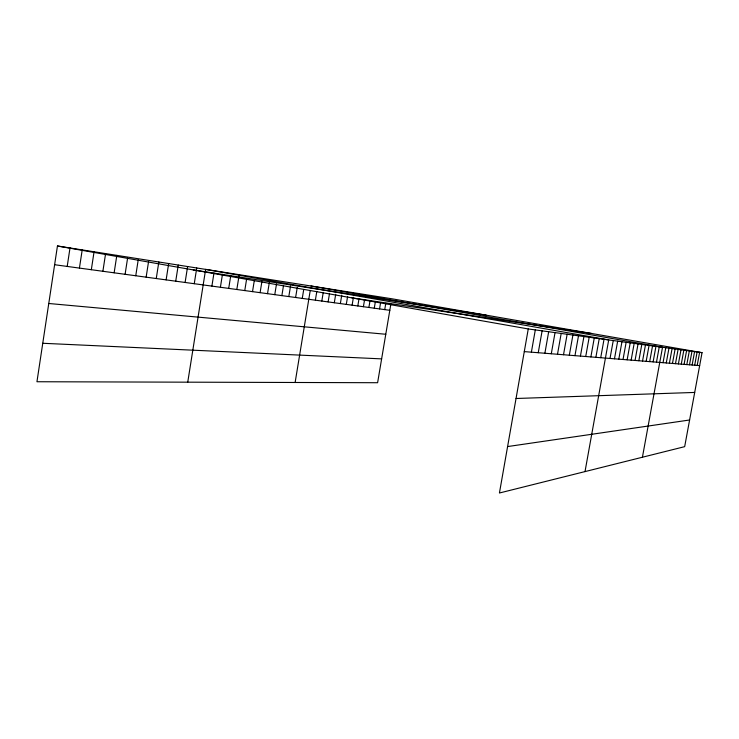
<?xml version="1.0" encoding="UTF-8"?>
<svg xmlns="http://www.w3.org/2000/svg" width="739" height="739" viewBox="0 0 739 739"><rect width="100%" height="100%" fill="white"/><g stroke="black" fill="none" stroke-linecap="round" stroke-linejoin="round"><path stroke-width="1.11" d="M702.05 352.669L528.265 328.947L499.435 493.005L684.674 446.661L702.05 352.669L391.762 298.759L57.448 245.995L36.95 381.74L377.611 382.719L390.876 304.006M67.203 266.428L70.002 247.971M79.433 268.091L82.205 249.902M91.331 269.707L94.065 251.777M102.887 271.278L105.603 253.597M114.139 272.811L116.827 255.361M125.094 274.298L127.588 258.17M135.754 275.749L138.211 259.897M146.137 277.162L148.576 261.523M156.252 278.538L158.839 261.994M166.118 279.878L168.677 263.546M175.725 281.189L178.265 265.061M185.101 282.464L187.623 266.539M194.255 283.711L196.74 267.98M187.743 382.174L205.645 269.384L608.705 339.931L585.011 471.602M211.89 286.104L213.987 272.95M220.398 287.268L222.476 274.261M228.711 288.395L230.771 275.545M236.831 289.503L239.205 274.677M244.766 290.575L246.577 279.305M252.516 291.637L254.318 280.487M260.1 292.662L261.883 281.651M267.518 293.669L269.282 282.778M274.769 294.658L276.515 283.887M281.864 295.628L283.425 286.03M288.81 296.57L290.538 286.021M295.609 297.494L297.281 287.323M302.269 298.399L303.738 289.457M295.129 382.479L310.251 290.436M315.368 300.182L316.819 291.425M321.816 301.059L323.248 292.385M328.125 301.918L329.539 293.337M334.305 302.759L335.709 294.27M340.356 303.581L341.751 295.175M346.295 304.385L347.616 296.45M352.115 305.179L353.418 297.318M357.815 305.955L358.923 299.286M363.403 306.713L364.512 300.108M368.89 307.461L369.99 300.921M374.276 308.191L375.357 301.715M379.55 308.911L380.631 302.491M384.733 309.613L385.804 303.258M531.387 352.17L535.304 329.908M538.251 352.715L542.112 330.841M544.883 353.251L548.68 331.737M551.294 353.759L555.044 332.605M557.502 354.258L561.187 333.446M563.506 354.738L567.146 334.259M569.326 355.2L572.91 335.044M574.96 355.653L578.498 335.802M580.429 356.087L583.921 336.541M585.731 356.512L589.177 337.261M590.877 356.919L594.276 337.954M595.874 357.325L599.227 338.638M600.724 357.704L604.031 339.293M610.017 358.452L613.25 340.55M614.479 358.803L617.665 341.15M618.811 359.154L621.961 341.741M623.032 359.487L626.145 342.305M627.143 359.819L630.21 342.868M631.143 360.133L634.173 343.404M635.041 360.447L638.043 343.931M638.838 360.752L641.803 344.448M642.542 361.048L645.47 344.947M646.154 361.334L649.054 345.436M649.683 361.62L652.546 345.917M653.119 361.888L655.946 346.379M656.472 362.156L659.271 346.831M642.422 457.238L662.523 347.275L310.971 286.002M663.049 362.683L665.784 347.718M666.264 362.941L668.971 348.152M669.405 363.191L672.084 348.577M672.472 363.44L675.123 348.993M675.474 363.68L678.097 349.399M678.402 363.911L680.998 349.796M681.275 364.142L683.834 350.184M684.074 364.364L686.614 350.563M686.808 364.586L689.33 350.933M689.496 364.798L691.981 351.293M692.12 365.011L694.577 351.653M694.688 365.214L697.126 351.995M697.2 365.417L699.611 352.337M507.591 446.568L689.607 419.992M516.044 398.497L694.697 392.437M42.76 343.275L381.629 358.877M524.284 351.607L699.657 365.611M48.765 303.489L385.776 334.259M54.621 264.719L389.813 310.306M351.949 297.882L591.533 333.465M193.212 269.911L486.345 315.193M57.448 245.995L528.265 328.947"/></g></svg>
